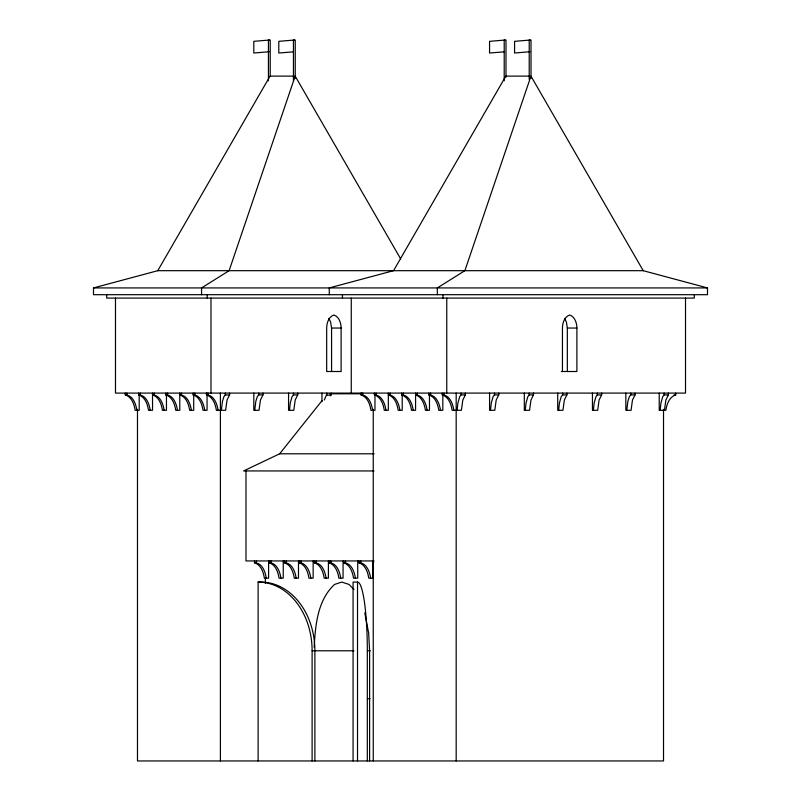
<?xml version="1.0" encoding="UTF-8"?>
<svg xmlns="http://www.w3.org/2000/svg" width="801" height="801" viewBox="0 0 801 801"><rect width="100%" height="100%" fill="white"/><g stroke="black" fill="none" stroke-linecap="round" stroke-linejoin="round"><path stroke-width="1.2" d="M314.182 647.238C315.344 625.401 317.516 600.089 334.598 584.42L341.797 582.077L348.996 584.42L354.022 589.566M221.336 410.292L222.428 401.411L223.94 396.625L225.301 394.913L229.597 394.913L229.597 393.091M254.728 410.292L255.809 401.411L257.321 396.625L258.683 394.913L262.978 394.913L262.978 393.091M289.491 410.292L290.272 402.983L292.085 396.625L293.446 394.913L297.742 394.913L297.742 393.091M457.111 410.292L457.902 402.983L459.714 396.625L461.066 394.913L465.361 394.913L465.361 393.091M490.492 410.292L491.283 402.983L493.096 396.625L494.457 394.913L498.753 394.913L498.753 393.091M525.256 410.292L526.047 402.983L527.859 396.625L529.221 394.913L533.516 394.913L533.516 393.091M558.647 410.292L559.428 402.983L561.241 396.625L562.602 394.913L566.898 394.913L566.898 393.091M593.381 410.292L594.172 402.983L595.984 396.625L597.336 394.913L601.641 394.913L601.641 393.091M626.772 410.292L627.854 401.411L629.366 396.625L630.727 394.913L635.023 394.913L635.023 393.091M660.154 410.292L660.945 402.983L662.757 396.625L664.119 394.913L668.414 394.913L668.414 393.091M664.45 410.292L665.871 399.979L668.414 394.913M324.295 399.979L326.367 395.293L331.133 394.913L331.133 393.091M294.778 77.307L229.106 270.688L201.562 287.929L201.562 294.698M157.767 270.688L643.233 270.688L707.503 287.929L707.503 294.698L93.497 294.698L93.497 287.929L157.767 270.688L270.047 76.125L293.987 76.125M374.077 470.938L243.604 470.938L279.659 453.797L322.062 400.57M330.212 395.864L331.133 394.913M229.597 394.913L227.053 399.979L225.632 410.292L216.36 410.292C215.449 404.255 212.906 396.895 206.468 394.913L206.468 393.091M262.978 394.913L260.445 399.979L259.023 410.292L253.797 410.292L253.797 393.091M297.742 394.913L295.209 399.979L293.787 410.292L288.56 410.292L288.56 393.091M465.361 394.913L462.828 399.979L461.406 410.292L452.134 410.292C451.213 404.255 448.68 396.895 442.242 394.913L442.242 393.091M498.753 394.913L496.209 399.979L494.798 410.292L489.571 410.292L489.571 393.091M533.516 394.913L530.973 399.979L529.551 410.292L524.325 410.292L524.325 393.091M566.898 394.913L564.365 399.979L562.943 410.292L557.716 410.292L557.716 393.091M601.641 394.913L599.098 399.979L597.676 410.292L592.45 410.292L592.45 393.091M635.023 394.913L632.49 399.979L631.068 410.292L625.841 410.292L625.841 393.091M675.744 393.091L675.744 394.913C669.306 396.895 666.772 404.255 665.851 410.292L659.223 410.292L659.223 393.091M269.216 40.05L253.797 41.332L253.797 53.016L269.216 51.735M294.237 40.05L278.808 41.332L278.808 53.016L293.206 51.865M504.99 40.05L489.561 41.332L489.561 53.016L503.959 51.865M530.002 40.05L514.582 41.332L514.582 53.016L530.002 51.735M529.751 76.125L505.821 76.125L393.541 270.688L329.271 287.929L329.271 294.698M93.497 287.929L707.503 287.929M328.831 318.428L330.643 322.112L331.574 328.04L341.116 328.04L341.116 371.504L326.678 371.504L326.678 328.04C326.708 322.983 328.65 316.785 333.897 314.993C339.143 316.785 341.086 322.983 341.116 328.04M564.605 318.428L566.417 322.112L567.338 328.04L576.89 328.04L576.89 371.504L561.321 371.504M329.942 393.792L362.242 393.792M125.256 393.091L125.256 394.913C132.816 395.023 135.94 404.004 136.871 410.292M138.613 393.091L138.613 394.913C146.162 395.023 149.296 404.004 150.228 410.292M164.125 410.292C163.204 404.004 160.07 395.023 152.51 394.913C158.948 396.895 161.492 404.255 162.413 410.292L166.458 410.292L166.458 394.312M165.867 393.091L165.867 394.913C173.427 395.023 176.55 404.004 177.482 410.292M191.379 410.292C190.448 404.004 187.314 395.023 179.754 394.913C186.202 396.895 188.736 404.255 189.657 410.292L193.702 410.292L193.702 394.312M193.111 393.091L193.111 394.913C200.671 395.023 203.804 404.004 204.726 410.292M206.468 394.913C214.027 395.023 217.151 404.004 218.082 410.292M361.021 393.091L361.021 394.913C368.58 395.023 371.714 404.004 372.645 410.292M374.377 393.091L374.377 394.913C381.937 395.023 385.071 404.004 385.992 410.292M399.899 410.292C398.968 404.004 395.844 395.023 388.285 394.913C394.723 396.895 397.256 404.255 398.177 410.292L402.222 410.292L402.222 394.312M401.641 393.091L401.641 394.913C409.191 395.023 412.325 404.004 413.256 410.292M427.143 410.292C426.222 404.004 423.088 395.023 415.529 394.913C421.967 396.895 424.51 404.255 425.431 410.292L429.476 410.292L429.476 394.312M428.885 393.091L428.885 394.913C436.445 395.023 439.569 404.004 440.5 410.292M442.242 394.913C449.792 395.023 452.925 404.004 453.857 410.292M674.031 394.913L675.744 394.913M279.659 453.797L374.097 453.797M373.977 560.94L245.987 560.94L245.987 470.938M254.478 560.94L254.478 562.773C262.137 562.723 265.341 571.814 266.262 578.142M269.136 560.94L269.136 562.773C276.796 562.723 280 571.814 280.921 578.142M284.385 560.94L284.385 562.773C292.035 562.723 295.249 571.814 296.17 578.142M299.043 560.94L299.043 562.773C306.693 562.723 309.897 571.814 310.828 578.142M314.302 560.94L314.302 562.773C321.952 562.723 325.156 571.814 326.087 578.142M328.961 560.94L328.961 562.773C336.61 562.723 339.814 571.814 340.745 578.142M343.609 560.94L343.609 562.773C351.269 562.723 354.473 571.814 355.394 578.142M358.858 560.94L358.858 562.773C366.518 562.723 369.722 571.814 370.643 578.142M258.112 760.95L258.112 582.077L260.886 582.077A68.716 53.997 -90 0 1 314.883 650.792L314.883 760.95M367.319 760.95L367.319 650.792A68.716 9.802 -90 0 0 357.516 582.077L353.071 582.077L353.071 760.95M258.112 582.077A68.716 53.997 -90 0 1 312.11 650.792L354.012 650.792M367.769 650.792L370.272 650.792M367.539 698.692L370.052 698.692M428.885 394.913C435.323 396.895 437.857 404.255 438.778 410.292L442.823 410.292L442.823 394.312M401.641 394.913C408.079 396.895 410.613 404.255 411.534 410.292L415.579 410.292L415.579 393.091M374.377 394.913C380.825 396.895 383.359 404.255 384.28 410.292L388.325 410.292L388.325 393.091M361.021 394.913C367.469 396.895 370.002 404.255 370.923 410.292L374.968 410.292L374.968 394.312M193.111 394.913C199.559 396.895 202.092 404.255 203.013 410.292L207.059 410.292L207.059 393.091M165.867 394.913C172.305 396.895 174.838 404.255 175.759 410.292L179.804 410.292L179.754 393.091M138.613 394.913C145.051 396.895 147.584 404.255 148.505 410.292L152.55 410.292L152.51 393.091M125.256 394.913C131.694 396.895 134.228 404.255 135.149 410.292L139.194 410.292L139.194 394.312M358.858 562.773C365.306 564.745 367.839 572.104 368.76 578.142L372.966 578.142L372.966 560.94M343.609 562.773C350.057 564.745 352.59 572.104 353.511 578.142L357.727 578.142L357.727 560.94M328.961 562.773C335.399 564.745 337.932 572.104 338.853 578.142L343.068 578.142L343.068 560.94M314.302 562.773C320.74 564.745 323.274 572.104 324.195 578.142L328.41 578.142L328.41 560.94M299.043 562.773C305.481 564.745 308.015 572.104 308.936 578.142L313.151 578.142L313.151 560.94M284.385 562.773C290.823 564.745 293.366 572.104 294.287 578.142L298.493 578.142L298.493 560.94M269.136 562.773C275.584 564.745 278.117 572.104 279.038 578.142L283.244 578.142L283.244 560.94M254.478 562.773C260.926 564.745 263.459 572.104 264.38 578.142L268.595 578.142L268.595 560.94M643.233 270.688L530.953 76.125L464.87 270.688L437.326 287.929L437.326 294.698M295.179 76.125L400.6 258.793M364.765 612.875L368.65 633.01L369.601 650.792L369.601 760.95M576.89 328.04C576.86 322.983 574.918 316.785 569.671 314.993C564.415 316.785 562.482 322.983 562.442 328.04L562.442 371.504M694.307 294.698L694.307 298.082L106.693 298.082L106.693 294.698M685.516 298.082L685.516 393.091L115.484 393.091L115.484 298.082M664.119 393.091L664.119 394.913M663.518 409.351L663.518 760.95L137.482 760.95L137.482 409.351M630.727 393.091L630.727 394.913M597.336 393.091L597.336 394.913M567.338 328.04L567.338 371.504M562.602 393.091L562.602 394.913M531.013 78.358L531.013 40.05L529.221 40.05L529.221 79.599M529.221 393.091L529.221 394.913M505.992 77.126L505.992 40.05L504.209 40.05L504.209 80.831M494.457 393.091L494.457 394.913M461.066 393.091L461.066 394.913M456.18 393.091L456.18 760.95M446.758 298.082L446.758 393.091M443.954 393.091L443.954 394.913M442.983 294.698L442.983 298.082M430.608 393.091L430.608 394.913M417.251 393.091L417.251 394.913M403.354 393.091L403.354 394.913M389.997 393.091L389.997 394.913M376.1 393.091L376.1 394.913M373.516 560.94L373.516 562.773M373.246 409.351L373.246 760.95M362.743 393.091L362.743 394.913M361.571 393.091L361.571 394.913M360.75 560.94L360.75 562.773M357.516 582.077L357.516 760.95M351.259 298.082L351.259 393.091M345.501 560.94L345.501 562.773M342.458 294.698L342.458 298.082M331.574 328.04L331.574 371.504M330.843 560.94L330.843 562.773M326.828 393.091L326.828 394.913M321.942 393.091L321.942 401.691M316.185 560.94L316.185 562.773M312.11 650.792L312.11 760.95M300.926 560.94L300.926 562.773M295.239 78.358L295.239 40.05L293.446 40.05L293.446 80.831M293.446 393.091L293.446 394.913M286.267 560.94L286.267 562.773M271.028 560.94L271.028 562.773M270.217 75.885L270.217 40.05L268.435 40.05L268.435 80.831M265.381 578.442L265.381 583.438M258.683 393.091L258.683 394.913M256.37 560.94L256.37 562.773M225.301 393.091L225.301 394.913M220.405 393.091L220.405 760.95M210.983 298.082L210.983 393.091M208.19 393.091L208.19 394.913M207.209 294.698L207.209 298.082M194.833 393.091L194.833 394.913M181.477 393.091L181.477 394.913M167.589 393.091L167.589 394.913M154.233 393.091L154.233 394.913M140.325 393.091L140.325 394.913M126.969 393.091L126.969 394.913"/></g></svg>
